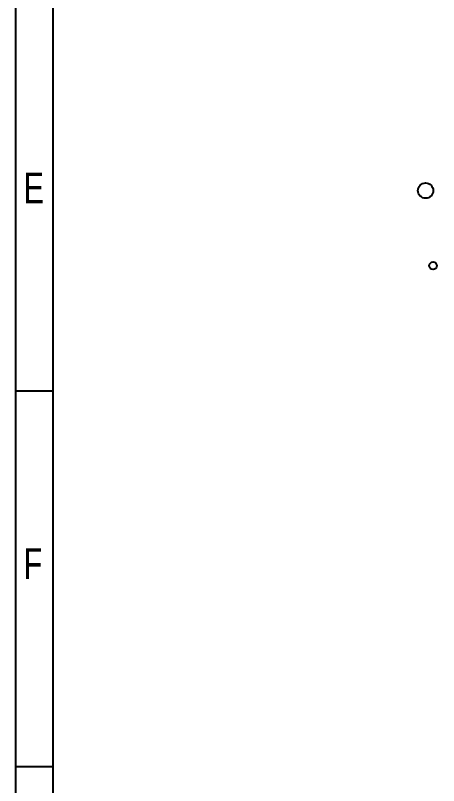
# Model space of a CAD drawing. Extents: x -57 to 527, y -107 to 303.
# Drawn here: x -57.1 to -0.8, y -4.2 to 98.3 of the extents above; entities that cross this region are included whole.
import ezdxf

# ---------------------------------------------------------------- set-up
doc = ezdxf.new("R2010")
doc.units = 0
doc.header["$MEASUREMENT"] = 0
for name, color, linetype in [('BOARD_GEOMETRY_DIMENSION', 2, 'CONTINUOUS'), ('BOARD_GEOMETRY_SILKSCREEN_TOP', 1, 'CONTINUOUS'), ('PIN_TOP', 5, 'CONTINUOUS')]:
    doc.layers.add(name, color=color, linetype=linetype)

msp = doc.modelspace()

# ---------------------------------------------------------------- linework, layer by layer
at = {"layer": 'BOARD_GEOMETRY_DIMENSION'}
for points in [[(-57.15, -106.68), (526.849848, -106.68), (526.849848, 303.320196), (-57.15, 303.320196), (-57.15, -106.68)], [(-52.15001, 298.319952), (-52.15001, -101.68001)], [(-52.15001, 48.320198), (-57.15, 48.320198)], [(-52.15001, -1.679702), (-57.15, -1.679702)]]:
    msp.add_lwpolyline(points, dxfattribs=at)
at = {"layer": 'BOARD_GEOMETRY_SILKSCREEN_TOP'}
for points in [[(-57.15, -106.68), (526.849848, -106.68), (526.849848, 303.320196), (-57.15, 303.320196), (-57.15, -106.68)], [(-52.15001, 298.319952), (-52.15001, -101.68001)], [(-52.15001, 48.320198), (-57.15, 48.320198)], [(-52.15001, -1.679702), (-57.15, -1.679702)]]:
    msp.add_lwpolyline(points, dxfattribs=at)
at = {"layer": 'PIN_TOP'}
for centre, radius in [((-2.500122, 74.99985), 1.016), ((-1.500124, 64.99987), 0.508)]:
    msp.add_circle(centre, radius, dxfattribs=at)

# ---------------------------------------------------------------- texts
at = {"layer": 'BOARD_GEOMETRY_DIMENSION', "width": 0.75}
for s, p in [('E', (-56.05018, 73.319894)), ('F', (-56.05018, 23.319994))]:
    msp.add_text(s, height=4.064, dxfattribs=at).set_placement(p)
at = {"layer": 'BOARD_GEOMETRY_SILKSCREEN_TOP', "width": 0.75}
for s, p in [('E', (-56.05018, 73.319894)), ('F', (-56.05018, 23.319994))]:
    msp.add_text(s, height=4.064, dxfattribs=at).set_placement(p)

doc.saveas('drawing.dxf')
